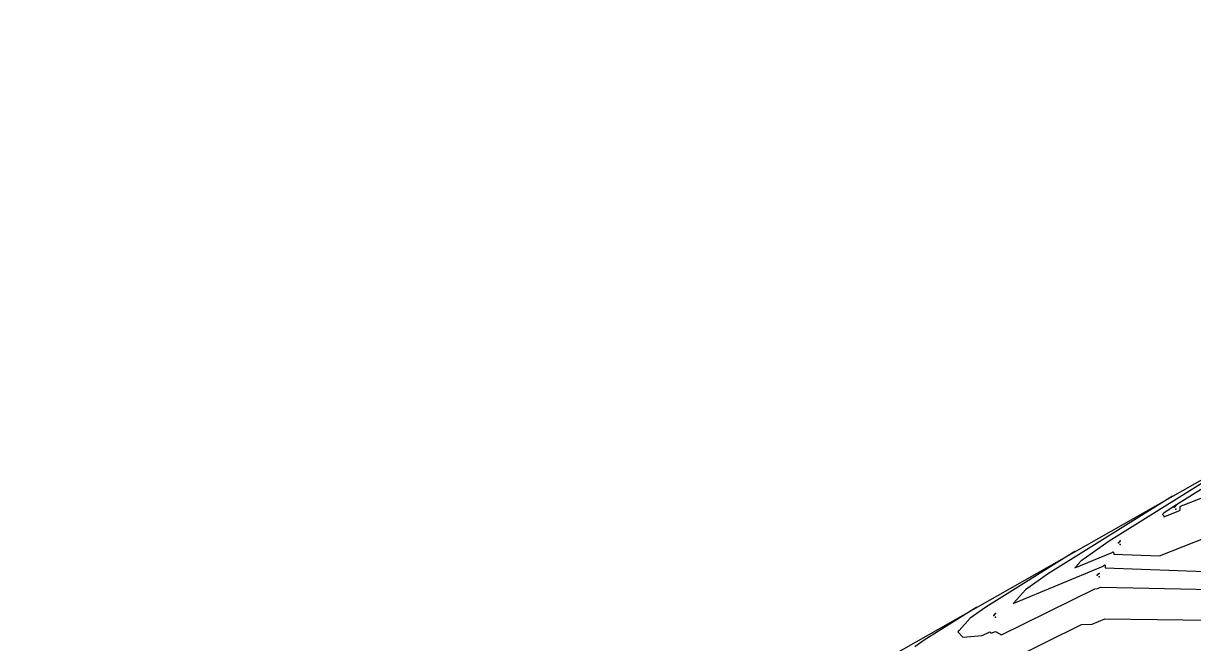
# Model space of a CAD drawing. Header units: metres. Extents: x 419582 to 423558, y 4805372 to 4807539.
# Drawn here: x 421365.1 to 421496.3, y 4806260.6 to 4806330.1 of the extents above; entities that cross this region are included whole.
import ezdxf

# ---------------------------------------------------------------- set-up
doc = ezdxf.new("R2010")
doc.units = ezdxf.units.M
for name, color, linetype in [('C-TINN', 4, 'Continuous'), ('C-TINN-BNDY', 110, 'Continuous'), ('C-TOPO-MAJR', 9, 'Continuous'), ('C-TOPO-MINR', 8, 'Continuous')]:
    doc.layers.add(name, color=color, linetype=linetype)

msp = doc.modelspace()

# ---------------------------------------------------------------- linework, layer by layer
at = {"layer": 'C-TINN', "color": 4, "linetype": 'Continuous', "lineweight": -3}
for p in [(421494.11, 4806275.85, 1710.92), (421494.21, 4806275.95, 1710.92), (421494.31, 4806276.05, 1710.92), (421494.31, 4806275.65, 1710.92), (421487.87, 4806271.88, 1711.29), (421487.97, 4806271.98, 1711.29), (421488.07, 4806272.08, 1711.29), (421488.07, 4806271.68, 1711.29), (421485.49, 4806268.24, 1713.67), (421485.59, 4806268.34, 1713.67), (421485.69, 4806268.44, 1713.67), (421485.69, 4806268.04, 1713.67), (421473.88, 4806263.73, 1713.29), (421473.98, 4806263.83, 1713.29), (421474.08, 4806263.93, 1713.29), (421474.08, 4806263.53, 1713.29)]:
    msp.add_point(p, dxfattribs=at)
at = {"layer": 'C-TINN-BNDY', "color": 110, "linetype": 'Continuous', "lineweight": -3, "flags": 128}
msp.add_lwpolyline([(421193.45, 4806114.76), (421316.74, 4806181.07), (421324.23, 4806185.31), (421416.34, 4806233.29), (421455.96, 4806255.55), (421534.88, 4806300.35), (421936.98, 4806642.67), (421937.08, 4806642.77), (421937.18, 4806642.87), (421963.15, 4806666.69), (422251.15, 4806867.33), (422367.39, 4806957.21), (422449.57, 4807014.1), (422473.63, 4807031.8), (422600.66, 4807130.15), (422687.35, 4807196.06), (422733.46, 4807229.97)], dxfattribs=at)
at = {"layer": 'C-TOPO-MAJR', "color": 9, "linetype": 'Continuous', "lineweight": -3, "elevation": 1715, "flags": 128}
for points in [[(421471.99, 4806264.65), (421466.07, 4806260.95), (421465.03, 4806260.22)], [(421475.73, 4806258.74), (421483.71, 4806262.69), (421484.91, 4806262.76), (421486.33, 4806263.36), (421501, 4806263.15)]]:
    msp.add_lwpolyline(points, dxfattribs=at)
at = {"layer": 'C-TOPO-MINR', "color": 8, "linetype": 'Continuous', "lineweight": -3, "flags": 128}
for points, elevation in [([(421515.89, 4806289.57), (421493.76, 4806275.75), (421492.96, 4806275.19), (421492.88, 4806275.11), (421492.8, 4806275.03), (421492.96, 4806274.88), (421492.96, 4806274.79), (421494.57, 4806275.42), (421494.57, 4806275.42), (421494.57, 4806275.42), (421494.79, 4806275.53), (421494.79, 4806275.91), (421494.79, 4806275.92), (421494.79, 4806275.92), (421495.08, 4806276.07), (421495.09, 4806276.07), (421495.1, 4806276.08), (421517.66, 4806284.9)], 1711), ([(421504.91, 4806283.34), (421486.83, 4806272.05), (421483.66, 4806269.81), (421483.1, 4806269.19), (421483.04, 4806269.12), (421482.97, 4806269.06), (421487.16, 4806270.79), (421487.19, 4806270.82), (421487.22, 4806270.85), (421487.36, 4806270.71), (421487.36, 4806270.59), (421492.45, 4806270.42), (421497.77, 4806272.49)], 1712), ([(421493.94, 4806277.11), (421479.91, 4806268.35), (421477.45, 4806266.61), (421476.11, 4806265.11), (421476.09, 4806265.1), (421476.08, 4806265.08), (421486.16, 4806269.26), (421486.23, 4806269.34), (421486.3, 4806269.41), (421486.36, 4806269.35), (421486.36, 4806269.06), (421498.61, 4806268.63)], 1713), ([(421482.96, 4806270.88), (421472.99, 4806264.65), (421471.24, 4806263.42), (421470.02, 4806262.05), (421469.94, 4806261.98), (421469.87, 4806261.9), (421470.44, 4806261.29), (421472.58, 4806261.47), (421473.44, 4806261.89), (421473.6, 4806261.74), (421474.07, 4806261.93), (421474.77, 4806261.54), (421485.2, 4806266.71), (421485.5, 4806266.73), (421485.85, 4806266.88), (421489.49, 4806266.83), (421503.72, 4806266.52)], 1714)]:
    msp.add_lwpolyline(points, dxfattribs=dict(at, elevation=elevation))

doc.saveas('drawing.dxf')
